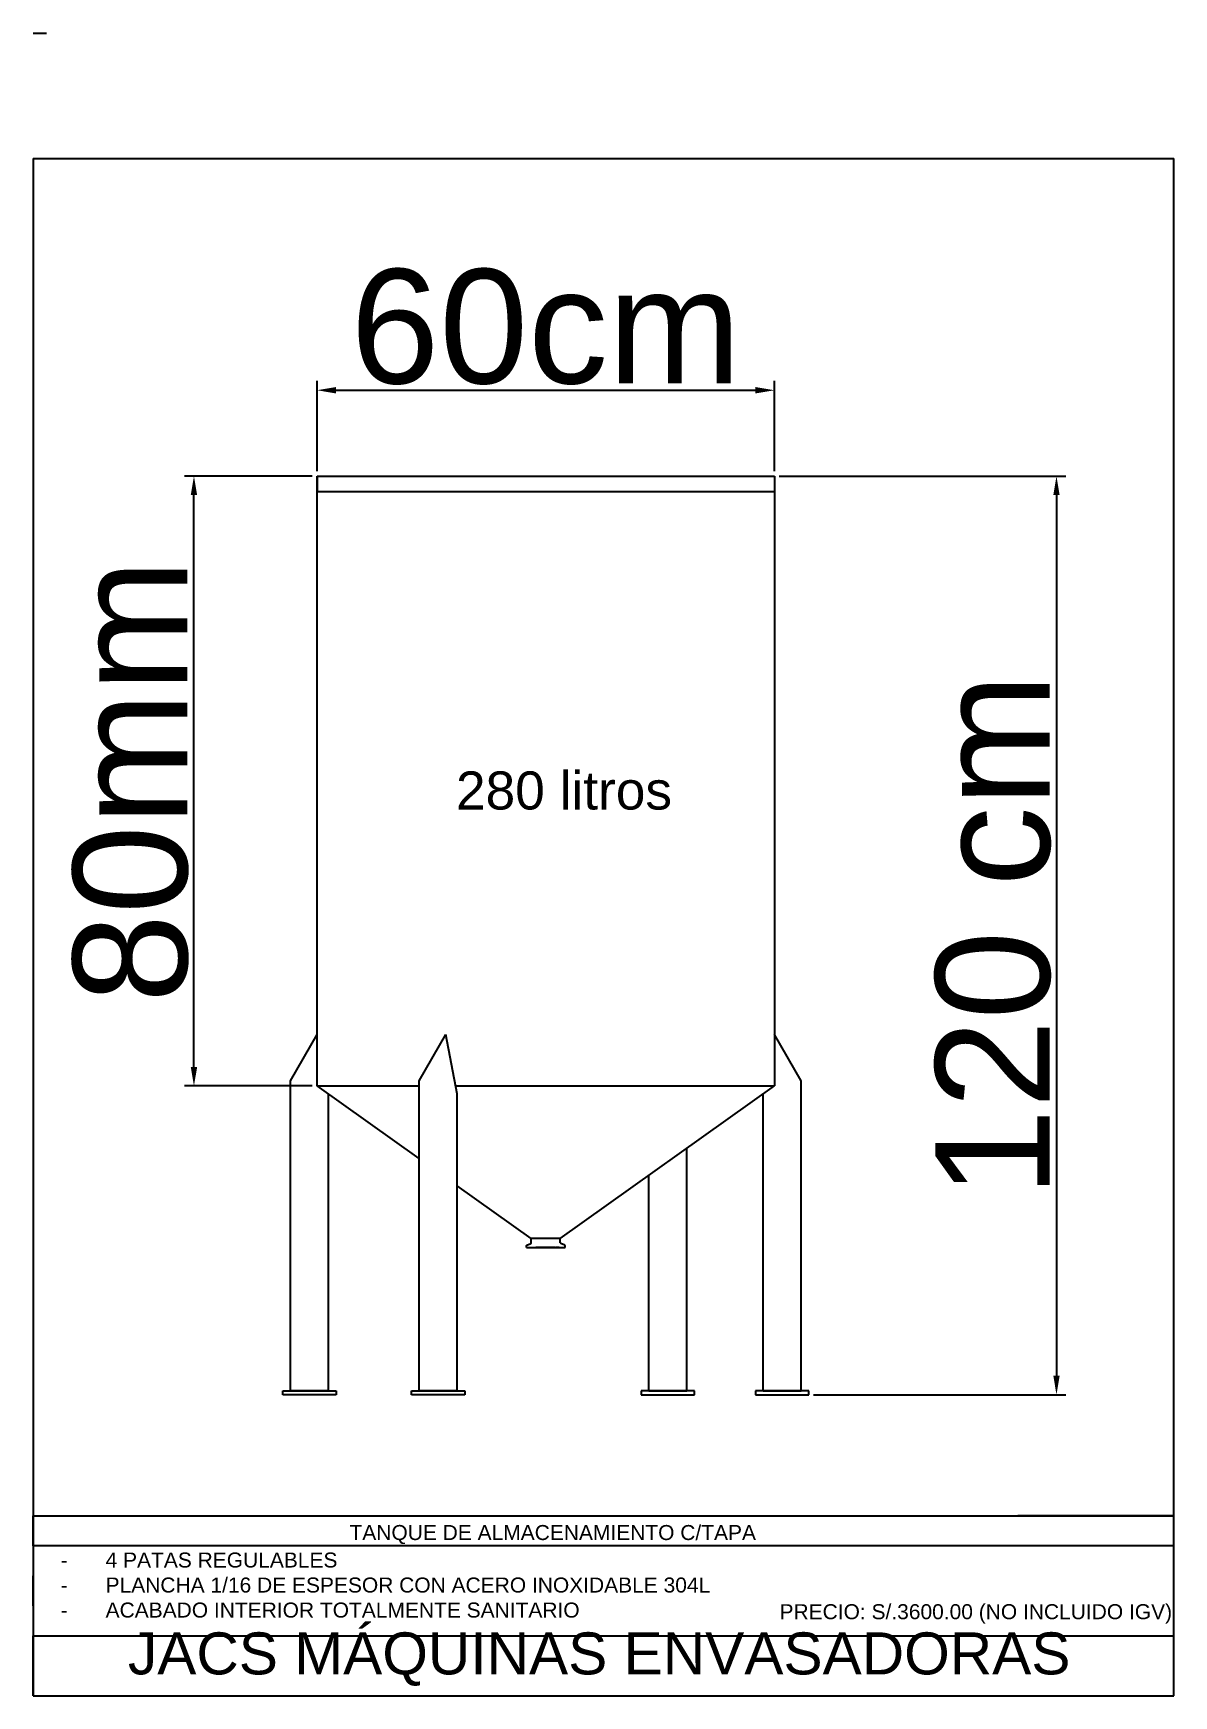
# Paper-space layout 'TABLERO (2)' of a CAD drawing. Header units: centimetres, sheet in millimetres. Extents: x 3 to 193, y 0 to 277.
# The model-space entities are those that its viewports show. They can reach past a viewport. Long polylines and large blocks are cut down to what shows.
import ezdxf

# ---------------------------------------------------------------- set-up
doc = ezdxf.new("R2010")
doc.units = ezdxf.units.CM
doc.header["$LTSCALE"] = 0.5
doc.styles.get("Standard").update_dxf_attribs({"font": 'arial.ttf'})
doc.dimstyles.new('ISO-25', dxfattribs={"dimtxt": 15, "dimasz": 2.5, "dimexe": 1.25, "dimexo": 0.625, "dimtad": 1, "dimtxsty": 'Standard', "dimcen": 2.5, "dimclrd": 1, "dimclre": 1, "dimadec": 0, "dimazin": 0, "dimtfac": 1, "dimtmove": 0, "dimatfit": 3, "dimfxl": 1, "dimarcsym": 0})

# ---------------------------------------------------------------- blocks, each defined once
blk = doc.blocks.new('*D408')
at = {"color": 1, "lineweight": -2, "transparency": 16777216}
for p, q in [((28519.77, 51122.74), (28519.77, 51134.62)), ((28579.77, 51122.74), (28579.77, 51134.62)), ((28522.27, 51133.37), (28577.27, 51133.37))]:
    blk.add_line(p, q, dxfattribs=at)
at = {"color": 1, "transparency": 16777216}
for points in [[(28522.27, 51133.79), (28522.27, 51132.95), (28519.77, 51133.37)], [(28577.27, 51133.79), (28577.27, 51132.95), (28579.77, 51133.37)]]:
    blk.add_solid(points, dxfattribs=at)
at = {"layer": 'Defpoints', "color": 0, "transparency": 16777216}
for p in [(28579.77, 51133.37), (28519.77, 51122.11), (28579.77, 51122.11)]:
    blk.add_point(p, dxfattribs=at)
at = {"color": 0, "transparency": 16777216, "insert": (28549.77, 51141.66), "char_height": 15, "attachment_point": 5}
blk.add_mtext('60cm', dxfattribs=at)
blk = doc.blocks.new('*D409')
at = {"color": 1, "lineweight": -2, "transparency": 16777216}
for p, q in [((28580.4, 51122.11), (28618, 51122.11)), ((28616.75, 51119.61), (28616.75, 51004.11)), ((28584.9, 51001.61), (28618, 51001.61))]:
    blk.add_line(p, q, dxfattribs=at)
at = {"color": 1, "transparency": 16777216}
for points in [[(28616.34, 51119.61), (28617.17, 51119.61), (28616.75, 51122.11)], [(28616.34, 51004.11), (28617.17, 51004.11), (28616.75, 51001.61)]]:
    blk.add_solid(points, dxfattribs=at)
at = {"layer": 'Defpoints', "color": 0, "transparency": 16777216}
for p in [(28579.77, 51122.11), (28584.27, 51001.61), (28616.75, 51001.61)]:
    blk.add_point(p, dxfattribs=at)
at = {"color": 0, "transparency": 16777216, "insert": (28608.47, 51061.86), "char_height": 15, "attachment_point": 5, "rotation": 90}
blk.add_mtext('120 cm', dxfattribs=at)
blk = doc.blocks.new('*D410')
at = {"color": 1, "lineweight": -2, "transparency": 16777216}
for p, q in [((28519.15, 51122.11), (28502.38, 51122.11)), ((28503.63, 51044.61), (28503.63, 51119.61)), ((28519.15, 51042.11), (28502.38, 51042.11))]:
    blk.add_line(p, q, dxfattribs=at)
at = {"color": 1, "transparency": 16777216}
for points in [[(28503.21, 51119.61), (28504.05, 51119.61), (28503.63, 51122.11)], [(28503.21, 51044.61), (28504.05, 51044.61), (28503.63, 51042.11)]]:
    blk.add_solid(points, dxfattribs=at)
at = {"layer": 'Defpoints', "color": 0, "transparency": 16777216}
for p in [(28503.63, 51122.11), (28519.77, 51122.11), (28519.77, 51042.11)]:
    blk.add_point(p, dxfattribs=at)
at = {"color": 0, "transparency": 16777216, "insert": (28495.35, 51082.11), "char_height": 15, "attachment_point": 5, "rotation": 90}
blk.add_mtext('80mm', dxfattribs=at)

msp = doc.modelspace()

# ---------------------------------------------------------------- linework, layer by layer
for p, q in [((28519.771, 51122.11), (28579.771, 51122.11)), ((28519.771, 51042.11), (28519.771, 51122.11)), ((28519.771, 51122.11), (28519.771, 51120.11)), ((28579.771, 51122.11), (28579.771, 51042.11)), ((28519.771, 51120.11), (28579.771, 51120.11)), ((28516.271, 51042.787), (28519.771, 51048.849)), ((28533.164, 51042.787), (28536.664, 51048.849)), ((28538.164, 51041.067), (28536.664, 51048.849)), ((28583.271, 51042.787), (28579.771, 51048.849)), ((28516.271, 51002.11), (28516.271, 51042.787)), ((28519.771, 51042.11), (28519.771, 51042.11)), ((28519.771, 51042.11), (28533.164, 51042.11)), ((28533.164, 51032.575), (28519.771, 51042.11)), ((28533.164, 51002.11), (28533.164, 51042.787)), ((28537.962, 51042.11), (28579.771, 51042.11)), ((28551.681, 51022.11), (28579.771, 51042.11)), ((28579.771, 51042.11), (28579.771, 51042.11)), ((28583.271, 51002.11), (28583.271, 51042.787)), ((28521.271, 51002.11), (28521.271, 51041.067)), ((28538.164, 51002.11), (28538.164, 51041.067)), ((28578.271, 51002.11), (28578.271, 51041.067)), ((28568.271, 51002.11), (28568.271, 51033.922)), ((28547.861, 51022.11), (28538.164, 51029.015)), ((28563.271, 51002.11), (28563.271, 51030.362)), ((28547.244, 51020.91), (28547.244, 51021.184)), ((28547.244, 51020.91), (28552.299, 51020.91)), ((28547.268, 51021.221), (28547.801, 51021.454)), ((28551.681, 51022.11), (28547.861, 51022.11)), ((28547.861, 51021.546), (28547.861, 51022.11)), ((28548.021, 51020.91), (28548.421, 51020.91)), ((28551.066, 51020.91), (28548.476, 51020.91)), ((28550.856, 51020.91), (28548.686, 51020.91)), ((28551.521, 51020.91), (28551.121, 51020.91)), ((28551.681, 51021.546), (28551.681, 51022.11)), ((28552.275, 51021.221), (28551.741, 51021.454)), ((28552.299, 51020.91), (28552.299, 51021.184)), ((28515.271, 51001.61), (28515.271, 51002.11)), ((28515.271, 51002.11), (28518.771, 51002.11)), ((28522.271, 51001.61), (28515.271, 51001.61)), ((28521.271, 51002.11), (28516.271, 51002.11)), ((28518.771, 51002.11), (28522.271, 51002.11)), ((28522.271, 51002.11), (28522.271, 51001.61)), ((28532.164, 51001.61), (28532.164, 51002.11)), ((28532.164, 51002.11), (28535.664, 51002.11)), ((28539.164, 51001.61), (28532.164, 51001.61)), ((28538.164, 51002.11), (28533.164, 51002.11)), ((28535.664, 51002.11), (28539.164, 51002.11)), ((28539.164, 51002.11), (28539.164, 51001.61)), ((28565.771, 51002.11), (28562.271, 51002.11)), ((28562.271, 51002.11), (28562.271, 51001.61)), ((28562.271, 51001.61), (28569.271, 51001.61)), ((28563.271, 51002.11), (28568.271, 51002.11)), ((28569.271, 51002.11), (28565.771, 51002.11)), ((28569.271, 51001.61), (28569.271, 51002.11)), ((28580.771, 51002.11), (28577.271, 51002.11)), ((28577.271, 51002.11), (28577.271, 51001.61)), ((28577.271, 51001.61), (28584.271, 51001.61)), ((28578.271, 51002.11), (28583.271, 51002.11)), ((28584.271, 51002.11), (28580.771, 51002.11)), ((28584.271, 51001.61), (28584.271, 51002.11))]:
    msp.add_line(p, q)
for centre, radius, start, end in [((28547.284, 51021.184), 0.04, 113.61721, 180), ((28547.761, 51021.546), 0.1, 293.61721, 0), ((28551.781, 51021.546), 0.1, 180, 246.38279), ((28552.259, 51021.184), 0.04, 0, 66.38279)]:
    msp.add_arc(centre, radius, start, end)

# ---------------------------------------------------------------- texts
at = {"insert": (28537.993, 51083.373), "char_height": 5, "attachment_point": 1}
msp.add_mtext_dynamic_manual_height_columns('280 litros', width=106.96115, gutter_width=12.5, heights=[0], dxfattribs=at)

# ---------------------------------------------------------------- dimensions: what is measured, and where the dimension line sits
dim = msp.add_linear_dim(base=(28579.771, 51133.371), p1=(28519.771, 51122.11), p2=(28579.771, 51122.11), text='60cm', dimstyle='ISO-25', override={"dimpost": 'mm'})
dim.commit()
dim.dimension.update_dxf_attribs({"geometry": '*D408', "text_midpoint": (28549.771, 51141.655)})
dim = msp.add_linear_dim(base=(28503.63, 51122.11), p1=(28519.771, 51042.11), p2=(28519.771, 51122.11), angle=90, dimstyle='ISO-25', override={"dimpost": 'mm'})
dim.commit()
dim.dimension.update_dxf_attribs({"geometry": '*D410', "text_midpoint": (28495.346, 51082.11)})
dim = msp.add_linear_dim(base=(28616.755, 51001.61), p1=(28579.771, 51122.11), p2=(28584.271, 51001.61), angle=90, text='120 cm', dimstyle='ISO-25', override={"dimpost": 'mm'})
dim.commit()
dim.dimension.update_dxf_attribs({"geometry": '*D409', "text_midpoint": (28608.471, 51061.86)})

psp = doc.layouts.new('TABLERO (2)')

# ---------------------------------------------------------------- linework, layer by layer
for p, q in [((3.11, 276.94), (5.31, 276.94)), ((3.11, 256.06), (3.11, -0.06)), ((3.11, 256.06), (193.11, 256.06)), ((193.11, -0.06), (193.11, 256.06)), ((3.11, 24.94), (3.11, 29.94)), ((3.11, 29.94), (193.11, 29.94)), ((3.11, 29.94), (103.11, 29.94)), ((193.11, 29.94), (167.11, 29.94)), ((193.11, 29.94), (168.11, 29.94)), ((193.11, 24.94), (3.11, 24.94)), ((193.11, 19.94), (193.11, 24.94)), ((3.11, 14.94), (3.11, 19.94)), ((193.11, 9.94), (193.11, 14.94)), ((3.11, -0.06), (3.11, 9.94)), ((3.11, 9.94), (193.11, 9.94)), ((3.11, -0.06), (193.11, -0.06))]:
    psp.add_line(p, q)

# ---------------------------------------------------------------- texts
at = {"attachment_point": 1}
for s, width, insert, char_height in [('         TANQUE DE ALMACENAMIENTO C/TAPA', 100, (47.06, 28.39), 2.5), ('\\pxi-3,l4,t4;-^I4 PATAS REGULABLES\\P{\\A1;-^IPLANCHA 1/16\\H1x; DE ESPESOR CON ACERO INOXIDABLE 304L \\P-^IACABADO INTERIOR TOTALMENTE SANITARIO}', 186.1962, (5.16, 23.81), 2.5), ('PRECIO: S/.3600.00 (NO INCLUIDO IGV)', 100, (127.43, 15.2), 2.5), ('    JACS MÁQUINAS ENVASADORAS', 186.3441, (8.01, 10.5), 7)]:
    psp.add_mtext_dynamic_manual_height_columns(s, width=width, gutter_width=12.5, heights=[0], dxfattribs=dict(at, insert=insert, char_height=char_height))

# ---------------------------------------------------------------- viewports
at = {"layer": '0', "view_target_point": (-247.019, -525.705)}
psp.add_viewport(center=(98.11, 143), size=(190, 226.121), view_center_point=(28804.364, 51600.453), view_height=178.0173, dxfattribs=at)

doc.saveas('drawing.dxf')
